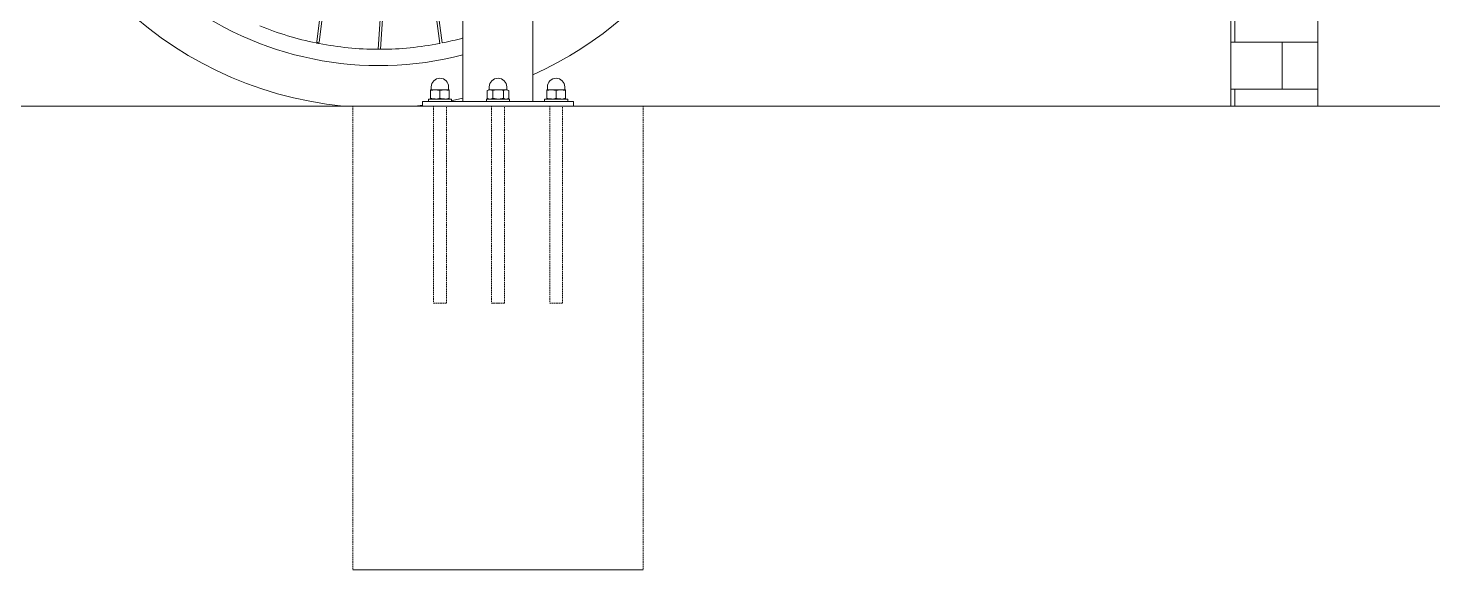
# Model space of a CAD drawing. Header units: millimetres. Extents: x -470 to 13540, y 264 to 3642.
# Drawn here: x 783 to 1998, y 2184 to 2650 of the extents above; entities that cross this region are included whole.
import ezdxf

# ---------------------------------------------------------------- set-up
doc = ezdxf.new("R2010")
doc.units = ezdxf.units.MM
doc.linetypes.add('HIDDEN', pattern=[1.905, 1.27, -0.635])
doc.layers.add('ZANO_R', color=7, linetype='Continuous', lineweight=0)
doc.layers.add('ZANO_R_przerywana', color=7, linetype='HIDDEN', lineweight=0)

msp = doc.modelspace()

# ---------------------------------------------------------------- hatches: boundary and pattern name
at = {"layer": 'ZANO_R', "ltscale": 10, "transparency": 33554559}
h = msp.add_hatch(dxfattribs=at)
h.set_pattern_fill('AR-B816', color=256, scale=0.2)
h.set_pattern_definition([(0, (-9476.016, 3207.47), (0, 40.64), []), (90, (-9476.016, 3207.47), (-40.64, 40.64), [40.64, -40.64])])
h.paths.add_polyline_path([(1818.4, 3583.4), (1818.4, 2583.4), (1893.4, 2583.4), (1893.4, 3583.4)])

# ---------------------------------------------------------------- linework, layer by layer
at = {"layer": 'ZANO_R'}
for p, q in [((1818.4, 2583.4), (1818.4, 3583.1)), ((1893.4, 3583.1), (1893.4, 2583.4)), ((1157.2, 3378.5), (1157.2, 2587.4)), ((1217.5, 2587.4), (1217.5, 3378.5)), ((1035.9, 2676), (1031.5, 2638.6)), ((1033.5, 2638.3), (1037.9, 2675.7)), ((1086.5, 2667), (1084.1, 2632.3)), ((1086.2, 2632.3), (1088.5, 2666.9)), ((1132.8, 2671.8), (1137.3, 2637.4)), ((1139.2, 2637.8), (1134.8, 2672.1)), ((1127.4, 2589.4), (1127.4, 2587.4)), ((1127.4, 2589.4), (1141.2, 2589.4)), ((1129.4, 2597.4), (1129.4, 2596.7)), ((1129.4, 2597.4), (1133.4, 2597.4)), ((1129.4, 2596.7), (1129.4, 2590.1)), ((1129.4, 2590.1), (1129.4, 2589.4)), ((1129.9, 2599.9), (1129.9, 2597.7)), ((1133.4, 2597.4), (1141.4, 2597.4)), ((1137.4, 2596.7), (1137.4, 2590.1)), ((1141.2, 2589.4), (1147.4, 2589.4)), ((1141.4, 2597.4), (1145.4, 2597.4)), ((1144.9, 2597.7), (1144.9, 2599.9)), ((1145.4, 2597.4), (1145.4, 2596.7)), ((1145.4, 2596.7), (1145.4, 2590.1)), ((1145.4, 2590.1), (1145.4, 2589.4)), ((1147.4, 2587.4), (1147.4, 2589.4)), ((1177.4, 2589.4), (1177.4, 2587.4)), ((1177.4, 2589.4), (1197.4, 2589.4)), ((1179.4, 2597.4), (1178.1, 2596.7)), ((1178.1, 2596.7), (1178.1, 2590.1)), ((1178.1, 2590.1), (1179.4, 2589.4)), ((1179.4, 2597.4), (1180.5, 2597.4)), ((1179.9, 2599.9), (1179.9, 2597.7)), ((1187.4, 2597.4), (1180.5, 2597.4)), ((1182.8, 2596.7), (1182.8, 2590.1)), ((1187.4, 2597.4), (1194.3, 2597.4)), ((1192, 2596.7), (1192, 2590.1)), ((1194.3, 2597.4), (1195.4, 2597.4)), ((1194.9, 2597.7), (1194.9, 2599.9)), ((1196.6, 2596.7), (1195.4, 2597.4)), ((1195.4, 2589.4), (1196.6, 2590.1)), ((1196.6, 2596.7), (1196.6, 2590.1)), ((1197.4, 2587.4), (1197.4, 2589.4)), ((1227.4, 2589.4), (1227.4, 2587.4)), ((1227.4, 2589.4), (1247.4, 2589.4)), ((1229.4, 2596.7), (1229.4, 2597.4)), ((1229.4, 2597.4), (1233.4, 2597.4)), ((1229.4, 2596.7), (1229.4, 2590.1)), ((1229.4, 2589.4), (1229.4, 2590.1)), ((1229.9, 2599.9), (1229.9, 2597.7)), ((1233.4, 2597.4), (1241.4, 2597.4)), ((1237.4, 2596.7), (1237.4, 2590.1)), ((1245.4, 2597.4), (1241.4, 2597.4)), ((1244.9, 2597.7), (1244.9, 2599.9)), ((1245.4, 2596.7), (1245.4, 2597.4)), ((1245.4, 2596.7), (1245.4, 2590.1)), ((1245.4, 2589.4), (1245.4, 2590.1)), ((1247.4, 2587.4), (1247.4, 2589.4)), ((-470.3, 2583.4), (1998.3, 2583.4)), ((1054.1, 2583.4), (1062.2, 2583.4)), ((1062.4, 2583.4), (1312.3, 2583.4)), ((1312.3, 2583.4), (1062.4, 2583.4)), ((1116.1, 2583.4), (1122.4, 2584.1)), ((1122.4, 2587.4), (1122.4, 2583.4)), ((1252.4, 2587.4), (1122.4, 2587.4)), ((1142.9, 2583.4), (1131.9, 2583.4)), ((1192.9, 2583.4), (1181.9, 2583.4)), ((1192.9, 2583.4), (1181.9, 2583.4)), ((1242.9, 2583.4), (1231.9, 2583.4)), ((1252.4, 2583.4), (1252.4, 2587.4))]:
    msp.add_line(p, q, dxfattribs=at)
at = {"layer": 'ZANO_R', "flags": 128}
for points in [[(1033.4, 2637.3), (1033.4, 2637.3), (1033.3, 2637.3), (1033, 2637.3), (1032.7, 2637.4), (1032.3, 2637.5), (1031.9, 2637.5), (1031.5, 2637.6), (1031.2, 2637.7), (1031, 2637.8), (1030.9, 2637.8), (1030.9, 2637.8)], [(1139.3, 2637.8), (1139.3, 2637.8), (1139.2, 2637.8)], [(1129.4, 2596.7), (1131.4, 2597.2), (1133.4, 2597.4)], [(1137.4, 2590.1), (1135.4, 2589.6), (1133.4, 2589.4)], [(1137.4, 2596.7), (1139.4, 2597.2), (1141.4, 2597.4)], [(1145.4, 2590.1), (1143.4, 2589.6), (1141.4, 2589.4)], [(1147.4, 2588), (1148.1, 2588.2), (1157.2, 2590.1)], [(1178.1, 2596.7), (1179.3, 2597.2), (1180.5, 2597.4)], [(1182.8, 2590.1), (1181.6, 2589.6), (1180.5, 2589.4)], [(1182.8, 2596.7), (1186.2, 2597.4), (1187.4, 2597.4)], [(1187.4, 2589.4), (1186.2, 2589.5), (1182.8, 2590.1)], [(1187.4, 2597.4), (1190.9, 2597), (1192, 2596.7)], [(1192, 2590.1), (1190.9, 2589.9), (1187.4, 2589.4)], [(1192, 2596.7), (1193.1, 2597.2), (1194.3, 2597.4)], [(1196.6, 2590.1), (1195.5, 2589.6), (1194.3, 2589.4)], [(1229.4, 2596.7), (1231.3, 2597.2), (1233.4, 2597.4)], [(1237.4, 2590.1), (1235.4, 2589.6), (1233.4, 2589.4)], [(1237.4, 2596.7), (1239.3, 2597.2), (1241.4, 2597.4)], [(1245.4, 2590.1), (1243.4, 2589.6), (1241.4, 2589.4)]]:
    msp.add_lwpolyline(points, dxfattribs=at)
at = {"layer": 'ZANO_R'}
for centre, radius, start, end in [((1085.1, 2903.9), 322, 104.7753, 264.4729), ((1085.1, 2903.9), 322, 294.2822, 65.7178), ((1085.1, 2903.9), 285.7, 180, 284.6266), ((1085.1, 2903.9), 271.6, 247.7641, 258.4839), ((1032.8, 2641.1), 2.83, 242.339, 284.4266), ((1085.1, 2903.9), 271.6, 281.5139, 285.4015), ((1085.1, 2903.9), 271.6, 259.0156, 269.7354), ((1085.1, 2651.2), 18.9, 266.2012, 273.7981), ((1085.1, 2903.9), 271.6, 270.2643, 280.9837), ((1134.8, 2653.1), 16, 277.3093, 279.6586), ((1137.4, 2599.9), 7.5, 0, 180), ((1187.4, 2599.9), 7.5, 0, 180), ((1237.4, 2599.9), 7.5, 0, 180), ((1133.5, 2601.6), 12.1, 250.2273, 269.5166), ((1129.7, 2597.7), 0.25, 270, 0), ((1133.3, 2585.3), 12.1, 70.2273, 89.5166), ((1141.5, 2601.6), 12.1, 250.2275, 269.5166), ((1141.3, 2585.3), 12.1, 70.2273, 89.5166), ((1145.1, 2597.7), 0.25, 180, 270), ((1180.6, 2593.8), 4.4, 236.8592, 268.7569), ((1179.6, 2597.7), 0.25, 270, 0), ((1180.4, 2593), 4.4, 56.8592, 88.7569), ((1194.4, 2593.8), 4.4, 236.8592, 268.7569), ((1194.2, 2593), 4.4, 56.8586, 88.7572), ((1195.1, 2597.7), 0.25, 180, 270), ((1233.5, 2601.6), 12.1, 250.2275, 269.5166), ((1229.6, 2597.7), 0.25, 270, 0), ((1233.3, 2585.3), 12.1, 70.2272, 89.5167), ((1241.5, 2601.6), 12.1, 250.2275, 269.5166), ((1241.3, 2585.3), 12.1, 70.2275, 89.5166), ((1245.1, 2597.7), 0.25, 180, 270)]:
    msp.add_arc(centre, radius, start, end, dxfattribs=at)
at = {"layer": 'ZANO_R_przerywana'}
for p, q in [((1062.4, 2583.4), (1062.4, 2183.5)), ((1062.4, 2583.4), (1062.4, 2183.5)), ((1131.9, 2583.4), (1131.9, 2413.5)), ((1142.9, 2413.5), (1142.9, 2583.4)), ((1181.9, 2583.4), (1181.9, 2413.5)), ((1192.9, 2413.5), (1192.9, 2583.4)), ((1231.9, 2583.4), (1231.9, 2413.5)), ((1242.9, 2413.5), (1242.9, 2583.4)), ((1312.3, 2583.4), (1312.3, 2183.5)), ((1312.3, 2583.4), (1312.3, 2183.5)), ((1131.9, 2413.5), (1142.9, 2413.5)), ((1181.9, 2413.5), (1192.9, 2413.5)), ((1192.9, 2413.5), (1181.9, 2413.5)), ((1231.9, 2413.5), (1242.9, 2413.5)), ((1062.4, 2183.5), (1312.3, 2183.5)), ((1312.3, 2183.5), (1062.4, 2183.5))]:
    msp.add_line(p, q, dxfattribs=at)

doc.saveas('drawing.dxf')
